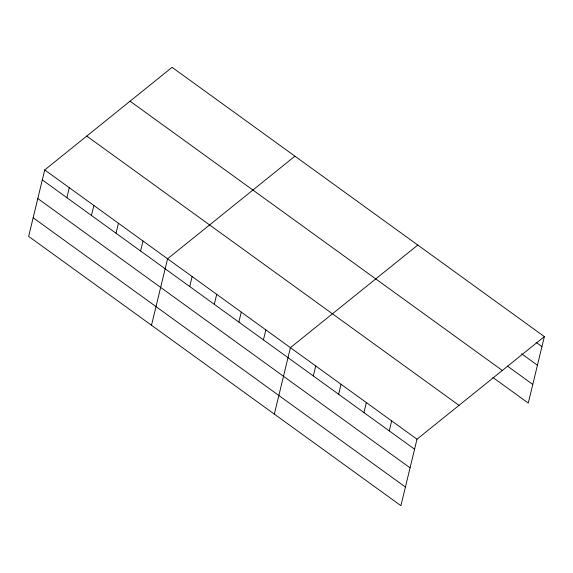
<?xml version="1.0" encoding="UTF-8"?>
<svg xmlns="http://www.w3.org/2000/svg" width="573" height="573" viewBox="0 0 573 573"><rect width="100%" height="100%" fill="white"/><g stroke="black" fill="none" stroke-linecap="round" stroke-linejoin="round"><path stroke-width="0.86" d="M44.73 169.93L28.65 236.391L400.907 505.673L416.986 439.212L544.35 336.609L172.093 67.328L44.73 169.93L416.986 439.212M66.883 197.692L69.297 187.708M91.451 215.462L93.865 205.478M116.018 233.232L118.432 223.248M140.586 251.01L143.006 241.025M151.494 325.256L167.574 258.795L294.937 156.185M189.727 286.55L192.141 276.566M214.295 304.327L216.709 294.343M238.862 322.098L241.276 312.113M263.43 339.868L265.851 329.883M274.338 414.121L290.418 347.661L417.781 245.051M313.316 375.952L315.73 365.968M338.629 394.267L341.042 384.282M363.941 412.574L366.355 402.59M389.253 430.889L391.667 420.904M544.35 336.609L528.27 403.07L492.83 377.428M536.149 342.403L541.936 346.593M521.516 353.72L537.424 365.23M507.47 366.118L532.783 384.433M130.064 101.185L502.32 370.466M86.759 136.073L459.016 405.355M42.316 179.915L414.565 449.196M37.804 198.552L410.06 467.833M33.162 217.754L405.412 487.036"/></g></svg>
